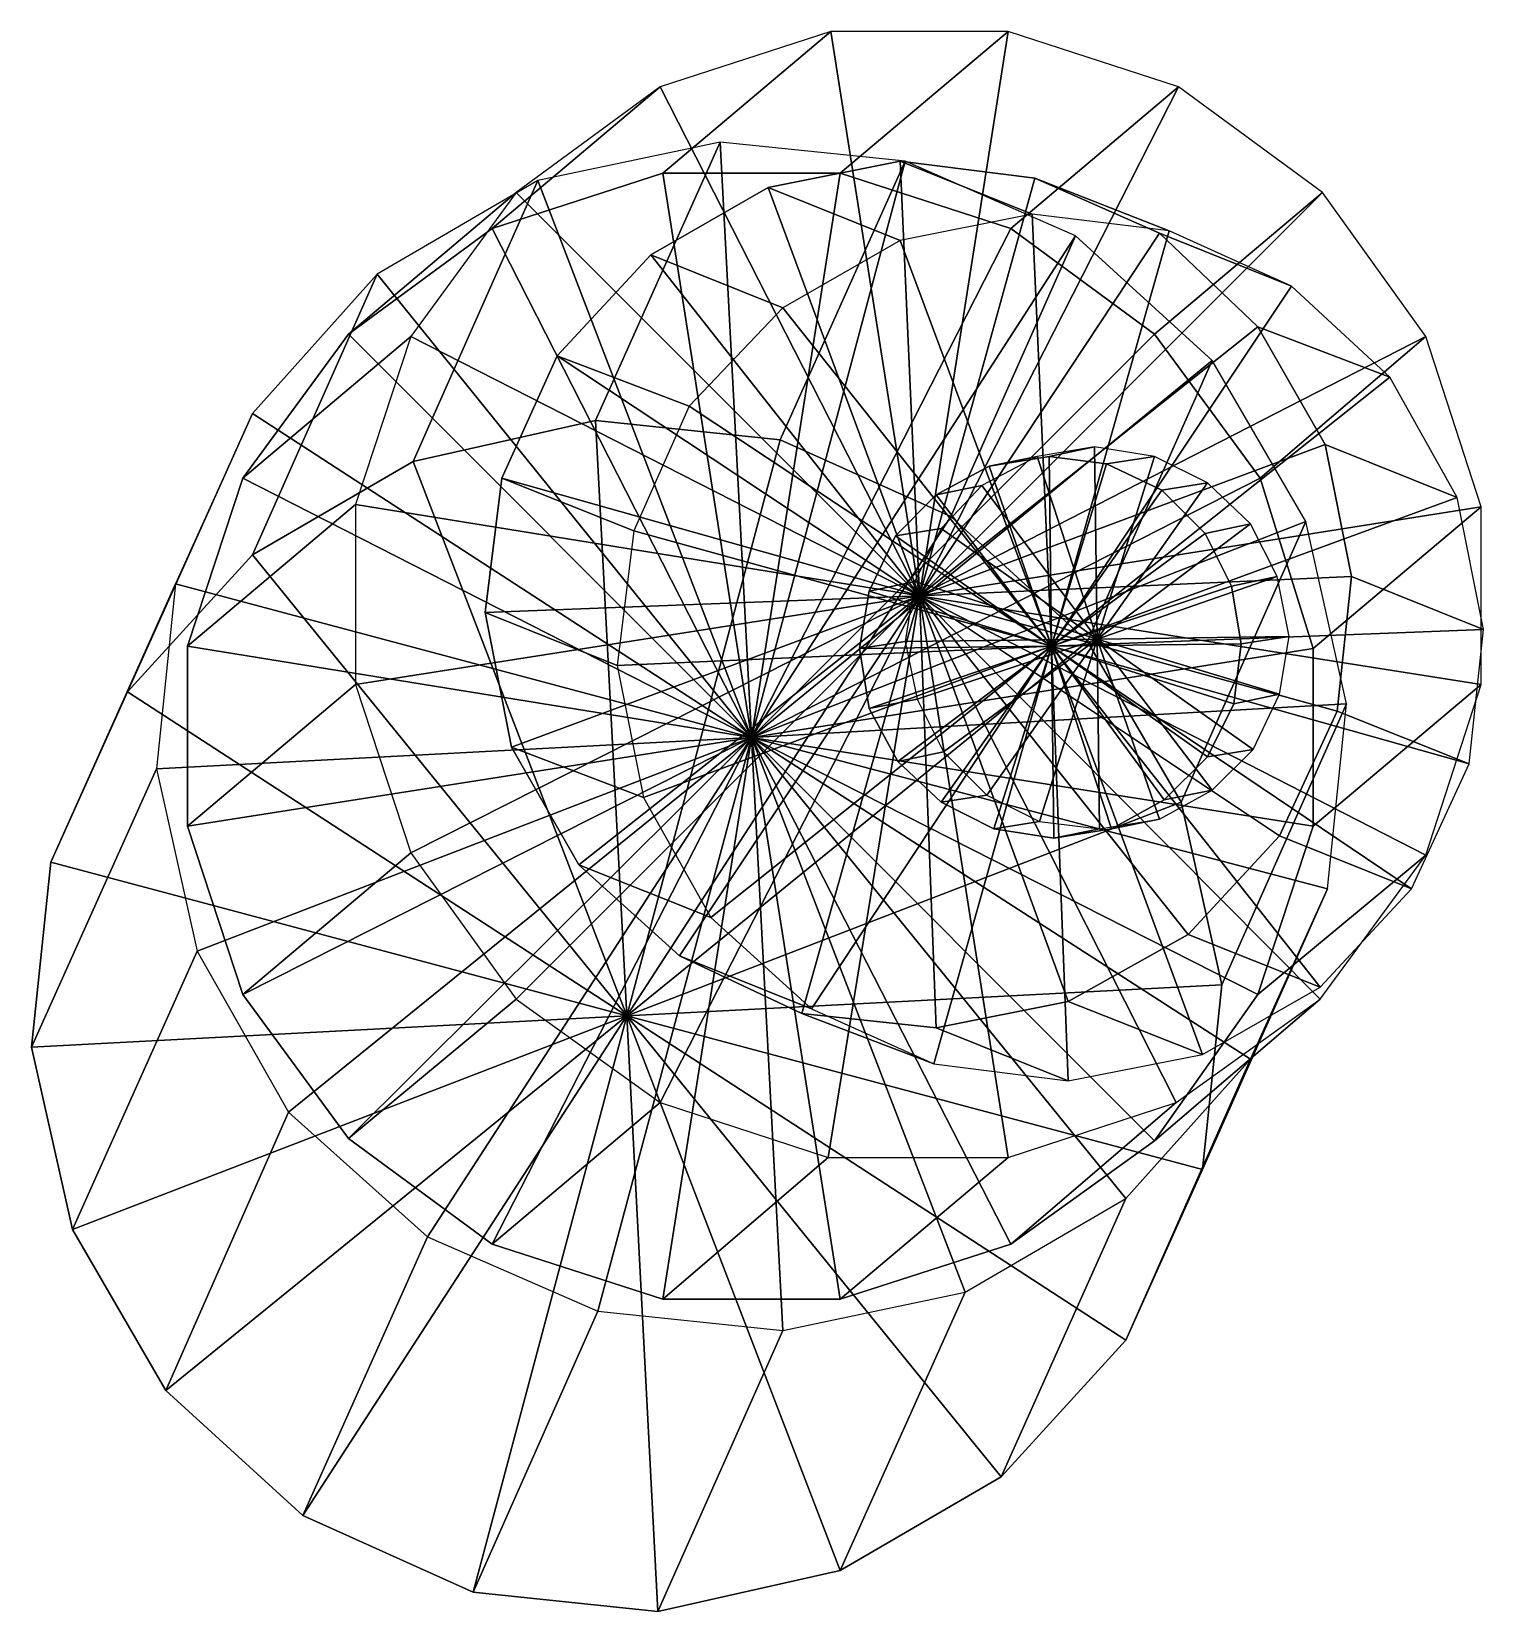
# Model space of a CAD drawing. Header units: metres. Extents: x 0.49752 to 0.50357, y 0.49752 to 0.5041.
import ezdxf

# ---------------------------------------------------------------- set-up
doc = ezdxf.new("R2010")
doc.units = ezdxf.units.M

msp = doc.modelspace()

# ---------------------------------------------------------------- meshes
mesh = msp.add_polyface()
corners = [(0.50052, 0.50116, 0.07352), (0.50122, 0.50175, 0.15208), (0.49884, 0.49949, 0.07355), (0.49954, 0.50007, 0.15211), (0.49944, 0.49905, 0.07355), (0.50014, 0.49964, 0.1521), (0.50015, 0.49882, 0.07354), (0.50084, 0.49941, 0.1521), (0.50089, 0.49882, 0.07354), (0.50159, 0.49941, 0.15209), (0.5016, 0.49905, 0.07353), (0.50229, 0.49964, 0.15209), (0.5022, 0.49948, 0.07352), (0.50289, 0.50007, 0.15208), (0.50263, 0.50009, 0.07351), (0.50333, 0.50067, 0.15207), (0.50286, 0.50079, 0.0735), (0.50356, 0.50138, 0.15206), (0.50286, 0.50153, 0.0735), (0.50356, 0.50212, 0.15206), (0.50264, 0.50224, 0.0735), (0.50333, 0.50283, 0.15205), (0.5022, 0.50284, 0.07349), (0.5029, 0.50343, 0.15205), (0.5016, 0.50328, 0.0735), (0.5023, 0.50387, 0.15205), (0.50089, 0.50351, 0.0735), (0.50159, 0.5041, 0.15206), (0.50015, 0.50351, 0.07351), (0.50085, 0.5041, 0.15207), (0.49944, 0.50328, 0.07352), (0.50014, 0.50387, 0.15207), (0.49884, 0.50284, 0.07352), (0.49954, 0.50343, 0.15208), (0.4984, 0.50224, 0.07353), (0.4991, 0.50283, 0.15209), (0.49817, 0.50154, 0.07354), (0.49887, 0.50213, 0.1521), (0.49817, 0.50079, 0.07355), (0.49887, 0.50138, 0.1521), (0.4984, 0.50009, 0.07355), (0.4991, 0.50068, 0.15211)]
mesh.append_faces([[corners[k] for k in face] for face in [(0, 2, 4, 0), (1, 3, 5, 1), (2, 3, 5, 4), (0, 4, 6, 0), (1, 5, 7, 1), (4, 5, 7, 6), (0, 6, 8, 0), (1, 7, 9, 1), (6, 7, 9, 8), (0, 8, 10, 0), (1, 9, 11, 1), (8, 9, 11, 10), (0, 10, 12, 0), (1, 11, 13, 1), (10, 11, 13, 12), (0, 12, 14, 0), (1, 13, 15, 1), (12, 13, 15, 14), (0, 14, 16, 0), (1, 15, 17, 1), (14, 15, 17, 16), (0, 16, 18, 0), (1, 17, 19, 1), (16, 17, 19, 18), (0, 18, 20, 0), (1, 19, 21, 1), (18, 19, 21, 20), (0, 20, 22, 0), (1, 21, 23, 1), (20, 21, 23, 22), (0, 22, 24, 0), (1, 23, 25, 1), (22, 23, 25, 24), (0, 24, 26, 0), (1, 25, 27, 1), (24, 25, 27, 26), (0, 26, 28, 0), (1, 27, 29, 1), (26, 27, 29, 28), (0, 28, 30, 0), (1, 29, 31, 1), (28, 29, 31, 30), (0, 30, 32, 0), (1, 31, 33, 1), (30, 31, 33, 32), (0, 32, 34, 0), (1, 33, 35, 1), (32, 33, 35, 34), (0, 34, 36, 0), (1, 35, 37, 1), (34, 35, 37, 36), (0, 36, 38, 0), (1, 37, 39, 1), (36, 37, 39, 38), (0, 38, 40, 0), (1, 39, 41, 1), (38, 39, 41, 40), (0, 40, 2, 0), (1, 41, 3, 1), (40, 41, 3, 2)]])
mesh = msp.add_polyface()
corners = [(0.5, 0.5), (0.50052, 0.50116, 0.07352), (0.49987, 0.50248, -0.00004), (0.50039, 0.50364, 0.07348), (0.49911, 0.50231, -0.00003), (0.49963, 0.50348, 0.07349), (0.49844, 0.50192, -0.00002), (0.49896, 0.50309, 0.0735), (0.49792, 0.50135, -0.00001), (0.49844, 0.50251, 0.07352), (0.4976, 0.50064, 0.00001), (0.49812, 0.5018, 0.07353), (0.49752, 0.49987, 0.00002), (0.49804, 0.50103, 0.07354), (0.49769, 0.49911, 0.00003), (0.49821, 0.50027, 0.07355), (0.49808, 0.49844, 0.00004), (0.49859, 0.4996, 0.07356), (0.49865, 0.49792, 0.00004), (0.49917, 0.49908, 0.07356), (0.49936, 0.4976, 0.00004), (0.49988, 0.49877, 0.07356), (0.50013, 0.49752, 0.00004), (0.50065, 0.49869, 0.07356), (0.50089, 0.49769, 0.00003), (0.50141, 0.49885, 0.07355), (0.50156, 0.49808, 0.00002), (0.50208, 0.49924, 0.07354), (0.50208, 0.49865, 0.00001), (0.5026, 0.49982, 0.07353), (0.5024, 0.49936, -0.00001), (0.50292, 0.50053, 0.07352), (0.50248, 0.50013, -0.00002), (0.503, 0.5013, 0.0735), (0.50231, 0.50089, -0.00003), (0.50283, 0.50206, 0.07349), (0.50192, 0.50156, -0.00004), (0.50244, 0.50273, 0.07348), (0.50135, 0.50208, -0.00004), (0.50187, 0.50325, 0.07348), (0.50064, 0.5024, -0.00004), (0.50116, 0.50356, 0.07348)]
mesh.append_faces([[corners[k] for k in face] for face in [(0, 2, 4, 0), (1, 3, 5, 1), (2, 3, 5, 4), (0, 4, 6, 0), (1, 5, 7, 1), (4, 5, 7, 6), (0, 6, 8, 0), (1, 7, 9, 1), (6, 7, 9, 8), (0, 8, 10, 0), (1, 9, 11, 1), (8, 9, 11, 10), (0, 10, 12, 0), (1, 11, 13, 1), (10, 11, 13, 12), (0, 12, 14, 0), (1, 13, 15, 1), (12, 13, 15, 14), (0, 14, 16, 0), (1, 15, 17, 1), (14, 15, 17, 16), (0, 16, 18, 0), (1, 17, 19, 1), (16, 17, 19, 18), (0, 18, 20, 0), (1, 19, 21, 1), (18, 19, 21, 20), (0, 20, 22, 0), (1, 21, 23, 1), (20, 21, 23, 22), (0, 22, 24, 0), (1, 23, 25, 1), (22, 23, 25, 24), (0, 24, 26, 0), (1, 25, 27, 1), (24, 25, 27, 26), (0, 26, 28, 0), (1, 27, 29, 1), (26, 27, 29, 28), (0, 28, 30, 0), (1, 29, 31, 1), (28, 29, 31, 30), (0, 30, 32, 0), (1, 31, 33, 1), (30, 31, 33, 32), (0, 32, 34, 0), (1, 33, 35, 1), (32, 33, 35, 34), (0, 34, 36, 0), (1, 35, 37, 1), (34, 35, 37, 36), (0, 36, 38, 0), (1, 37, 39, 1), (36, 37, 39, 38), (0, 38, 40, 0), (1, 39, 41, 1), (38, 39, 41, 40), (0, 40, 2, 0), (1, 41, 3, 1), (40, 41, 3, 2)]])
mesh = msp.add_polyface()
corners = [(0.50122, 0.50175, 0.15208), (0.50177, 0.50154, 0.23494), (0.50302, 0.50183, 0.15207), (0.50357, 0.50161, 0.23493), (0.50291, 0.50238, 0.15207), (0.50346, 0.50216, 0.23493), (0.50263, 0.50287, 0.15207), (0.50318, 0.50266, 0.23494), (0.50222, 0.50326, 0.15208), (0.50277, 0.50304, 0.23494), (0.5017, 0.50349, 0.15208), (0.50226, 0.50327, 0.23495), (0.50114, 0.50356, 0.15208), (0.50169, 0.50334, 0.23495), (0.50059, 0.50345, 0.15209), (0.50114, 0.50323, 0.23495), (0.5001, 0.50317, 0.15209), (0.50065, 0.50295, 0.23496), (0.49971, 0.50275, 0.15209), (0.50026, 0.50254, 0.23496), (0.49948, 0.50224, 0.15209), (0.50003, 0.50202, 0.23496), (0.49941, 0.50168, 0.15209), (0.49996, 0.50146, 0.23496), (0.49952, 0.50112, 0.15209), (0.50007, 0.50091, 0.23495), (0.4998, 0.50063, 0.15209), (0.50035, 0.50041, 0.23495), (0.50022, 0.50025, 0.15208), (0.50077, 0.50003, 0.23495), (0.50073, 0.50001, 0.15208), (0.50128, 0.4998, 0.23494), (0.50129, 0.49995, 0.15207), (0.50184, 0.49973, 0.23494), (0.50184, 0.50006, 0.15207), (0.5024, 0.49984, 0.23494), (0.50234, 0.50034, 0.15207), (0.50289, 0.50012, 0.23493), (0.50272, 0.50075, 0.15207), (0.50327, 0.50053, 0.23493), (0.50296, 0.50127, 0.15207), (0.50351, 0.50105, 0.23493)]
mesh.append_faces([[corners[k] for k in face] for face in [(0, 2, 4, 0), (1, 3, 5, 1), (2, 3, 5, 4), (0, 4, 6, 0), (1, 5, 7, 1), (4, 5, 7, 6), (0, 6, 8, 0), (1, 7, 9, 1), (6, 7, 9, 8), (0, 8, 10, 0), (1, 9, 11, 1), (8, 9, 11, 10), (0, 10, 12, 0), (1, 11, 13, 1), (10, 11, 13, 12), (0, 12, 14, 0), (1, 13, 15, 1), (12, 13, 15, 14), (0, 14, 16, 0), (1, 15, 17, 1), (14, 15, 17, 16), (0, 16, 18, 0), (1, 17, 19, 1), (16, 17, 19, 18), (0, 18, 20, 0), (1, 19, 21, 1), (18, 19, 21, 20), (0, 20, 22, 0), (1, 21, 23, 1), (20, 21, 23, 22), (0, 22, 24, 0), (1, 23, 25, 1), (22, 23, 25, 24), (0, 24, 26, 0), (1, 25, 27, 1), (24, 25, 27, 26), (0, 26, 28, 0), (1, 27, 29, 1), (26, 27, 29, 28), (0, 28, 30, 0), (1, 29, 31, 1), (28, 29, 31, 30), (0, 30, 32, 0), (1, 31, 33, 1), (30, 31, 33, 32), (0, 32, 34, 0), (1, 33, 35, 1), (32, 33, 35, 34), (0, 34, 36, 0), (1, 35, 37, 1), (34, 35, 37, 36), (0, 36, 38, 0), (1, 37, 39, 1), (36, 37, 39, 38), (0, 38, 40, 0), (1, 39, 41, 1), (38, 39, 41, 40), (0, 40, 2, 0), (1, 41, 3, 1), (40, 41, 3, 2)]])
mesh = msp.add_polyface()
corners = [(0.50177, 0.50154, 0.23494), (0.50196, 0.50157, 0.26211), (0.50112, 0.502, 0.23495), (0.50131, 0.50203, 0.26211), (0.50101, 0.50177, 0.23495), (0.5012, 0.50181, 0.26211), (0.50097, 0.50153, 0.23495), (0.50116, 0.50156, 0.26211), (0.50101, 0.50128, 0.23495), (0.50121, 0.50132, 0.26211), (0.50113, 0.50106, 0.23495), (0.50132, 0.5011, 0.26211), (0.50131, 0.50089, 0.23495), (0.5015, 0.50092, 0.26211), (0.50153, 0.50078, 0.23495), (0.50172, 0.50081, 0.26211), (0.50178, 0.50074, 0.23495), (0.50197, 0.50078, 0.26211), (0.50202, 0.50078, 0.23494), (0.50222, 0.50082, 0.26211), (0.50224, 0.5009, 0.23494), (0.50244, 0.50094, 0.26211), (0.50242, 0.50108, 0.23494), (0.50261, 0.50111, 0.2621), (0.50253, 0.5013, 0.23494), (0.50272, 0.50134, 0.2621), (0.50256, 0.50155, 0.23494), (0.50276, 0.50158, 0.2621), (0.50252, 0.50179, 0.23494), (0.50271, 0.50183, 0.2621), (0.50241, 0.50201, 0.23494), (0.5026, 0.50205, 0.2621), (0.50223, 0.50219, 0.23494), (0.50242, 0.50222, 0.2621), (0.502, 0.5023, 0.23494), (0.5022, 0.50233, 0.26211), (0.50176, 0.50233, 0.23494), (0.50195, 0.50237, 0.26211), (0.50151, 0.50229, 0.23494), (0.50171, 0.50233, 0.26211), (0.50129, 0.50217, 0.23495), (0.50148, 0.50221, 0.26211)]
mesh.append_faces([[corners[k] for k in face] for face in [(0, 2, 4, 0), (1, 3, 5, 1), (2, 3, 5, 4), (0, 4, 6, 0), (1, 5, 7, 1), (4, 5, 7, 6), (0, 6, 8, 0), (1, 7, 9, 1), (6, 7, 9, 8), (0, 8, 10, 0), (1, 9, 11, 1), (8, 9, 11, 10), (0, 10, 12, 0), (1, 11, 13, 1), (10, 11, 13, 12), (0, 12, 14, 0), (1, 13, 15, 1), (12, 13, 15, 14), (0, 14, 16, 0), (1, 15, 17, 1), (14, 15, 17, 16), (0, 16, 18, 0), (1, 17, 19, 1), (16, 17, 19, 18), (0, 18, 20, 0), (1, 19, 21, 1), (18, 19, 21, 20), (0, 20, 22, 0), (1, 21, 23, 1), (20, 21, 23, 22), (0, 22, 24, 0), (1, 23, 25, 1), (22, 23, 25, 24), (0, 24, 26, 0), (1, 25, 27, 1), (24, 25, 27, 26), (0, 26, 28, 0), (1, 27, 29, 1), (26, 27, 29, 28), (0, 28, 30, 0), (1, 29, 31, 1), (28, 29, 31, 30), (0, 30, 32, 0), (1, 31, 33, 1), (30, 31, 33, 32), (0, 32, 34, 0), (1, 33, 35, 1), (32, 33, 35, 34), (0, 34, 36, 0), (1, 35, 37, 1), (34, 35, 37, 36), (0, 36, 38, 0), (1, 37, 39, 1), (36, 37, 39, 38), (0, 38, 40, 0), (1, 39, 41, 1), (38, 39, 41, 40), (0, 40, 2, 0), (1, 41, 3, 1), (40, 41, 3, 2)]])

doc.saveas('drawing.dxf')
